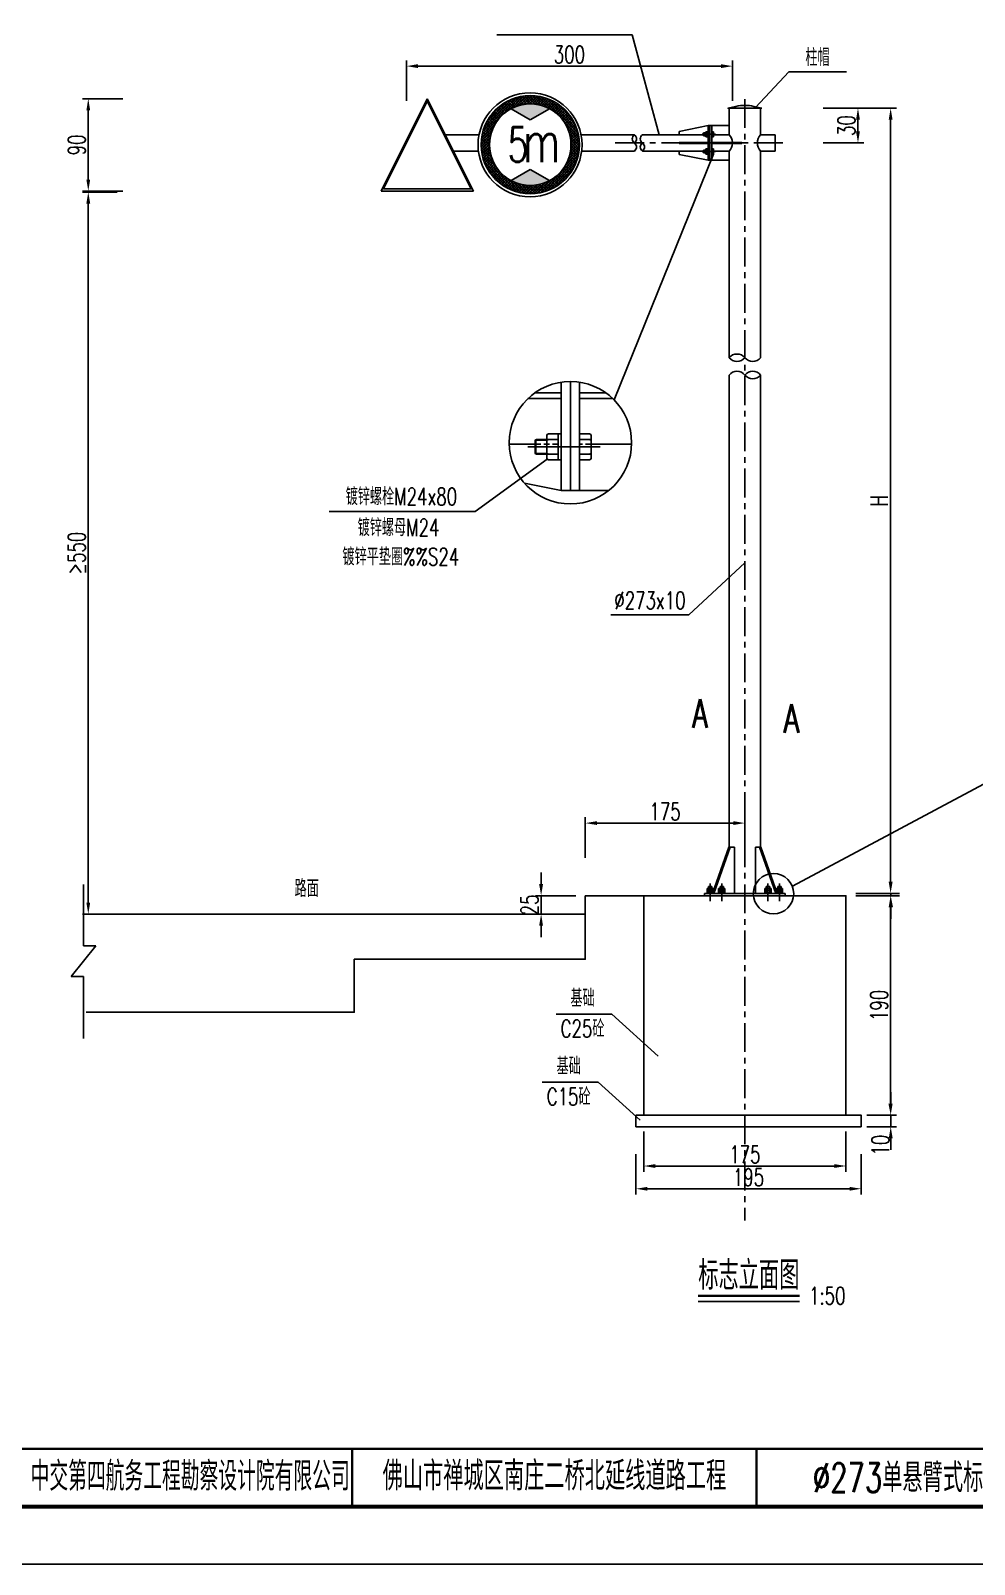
# Model space of a CAD drawing. Extents: x 4349 to 271026, y -15323 to -8945.
# Drawn here: x 4546.2 to 4709.6, y -9362.9 to -9097.3 of the extents above; entities that cross this region are included whole.
import ezdxf
from ezdxf.enums import TextEntityAlignment as Align

# ---------------------------------------------------------------- set-up
doc = ezdxf.new("R2010")
doc.units = 0
doc.header["$LTSCALE"] = 2
doc.header["$PDMODE"] = 32
doc.header["$PDSIZE"] = 0.3
doc.linetypes.add('CENTERX2', pattern=[4, 2.5, -0.5, 0.5, -0.5])
doc.linetypes.add('HIDDENX2', pattern=[0.75, 0.5, -0.25])
doc.layers.get('0').update_dxf_attribs({"linetype": 'CONTINUOUS'})
doc.layers.get('DEFPOINTS').update_dxf_attribs({"linetype": 'CONTINUOUS'})
for name, color, linetype in [('2', 7, 'CONTINUOUS'), ('J-交通标志', 4, 'CONTINUOUS'), ('中线', 2, 'CENTERX2'), ('内框', 4, 'CONTINUOUS'), ('图框', 7, 'CONTINUOUS'), ('尺寸标注', 4, 'CONTINUOUS'), ('文字', 7, 'CONTINUOUS'), ('文字符号', 7, 'CONTINUOUS'), ('标志', 4, 'CONTINUOUS'), ('结构2', 7, 'CONTINUOUS'), ('结构3', 1, 'CONTINUOUS')]:
    doc.layers.add(name, color=color, linetype=linetype)
doc.styles.get("Standard").update_dxf_attribs({"font": 'simplex1.shx', "width": 0.7, "bigfont": 'hztxt.shx'})
doc.dimstyles.new('1：10', dxfattribs={"dimtxt": 3, "dimasz": 2, "dimexe": 1, "dimexo": 1, "dimgap": 0.5, "dimtad": 1, "dimrnd": 0.0095, "dimdsep": 46, "dimtxsty": 'Standard', "dimcen": 0.09, "dimclrd": 256, "dimclre": 256, "dimadec": 0, "dimazin": 0, "dimtfac": 1, "dimtix": 1, "dimtmove": 2, "dimatfit": 3, "dimfxl": 0, "dimtolj": 1, "dimtzin": 0, "dimarcsym": 0})
doc.dimstyles.new('比例：1：50（mm)', dxfattribs={"dimtxt": 3, "dimasz": 2, "dimexe": 1, "dimexo": 1, "dimgap": 0.5, "dimtad": 1, "dimlfac": 5, "dimrnd": 0.0095, "dimdsep": 46, "dimtxsty": 'Standard', "dimcen": 0.09, "dimclrd": 256, "dimclre": 256, "dimclrt": 256, "dimadec": 0, "dimazin": 0, "dimtfac": 1, "dimtix": 1, "dimtmove": 2, "dimatfit": 3, "dimfxl": 0, "dimtolj": 1, "dimtzin": 0, "dimarcsym": 0})

# ---------------------------------------------------------------- blocks, each defined once
blk = doc.blocks.new('series')
at = {"width": 0.75}
for tag, height, p in [('页码', 4, (-35, -19)), ('图名', 5, (-220, -282)), ('图号', 5, (-20, -282))]:
    blk.add_attdef(tag, text='', height=height, dxfattribs=at).set_placement(p, align=Align.MIDDLE_CENTER)
blk = doc.blocks.new('DIM')
at = {"color": 4}
blk.add_lwpolyline([(-1, -0.1, 0.2, 0, 0), (0, 0, 0, 0, 0)], format="xyseb", dxfattribs=at)
blk = doc.blocks.new('*D19')
at = {"layer": 'DEFPOINTS', "color": 0, "linetype": 'Continuous'}
for p in [(4562.22, -9125.26), (4556.22, -9250.29), (4562.22, -9250.29)]:
    blk.add_point(p, dxfattribs=at)
at = {"layer": '尺寸标注', "linetype": 'Continuous', "lineweight": -2}
for p, q in [((4561.22, -9125.26), (4555.22, -9125.26)), ((4556.22, -9127.26), (4556.22, -9248.29)), ((4561.22, -9250.29), (4555.22, -9250.29))]:
    blk.add_line(p, q, dxfattribs=at)
at = {"layer": '尺寸标注', "linetype": 'Continuous'}
for points in [[(4555.89, -9127.26), (4556.55, -9127.26), (4556.22, -9125.26)], [(4555.89, -9248.29), (4556.55, -9248.29), (4556.22, -9250.29)]]:
    blk.add_solid(points, dxfattribs=at)
at = {"layer": '尺寸标注', "linetype": 'Continuous', "insert": (4554.22, -9187.78), "char_height": 3, "attachment_point": 5, "rotation": 90}
blk.add_mtext('\\A1;≥550', dxfattribs=at)
blk = doc.blocks.new('*D20')
at = {"layer": 'DEFPOINTS', "color": 0, "linetype": 'Continuous'}
for p in [(4672.63, -9110.75), (4676.45, -9116.75), (4689.48, -9116.75)]:
    blk.add_point(p, dxfattribs=at)
at = {"layer": '尺寸标注', "linetype": 'Continuous', "lineweight": -2}
for p, q in [((4683.48, -9110.75), (4690.48, -9110.75)), ((4689.48, -9112.75), (4689.48, -9114.75)), ((4683.48, -9116.75), (4690.48, -9116.75))]:
    blk.add_line(p, q, dxfattribs=at)
at = {"layer": '尺寸标注', "linetype": 'Continuous'}
for points in [[(4689.14, -9112.75), (4689.81, -9112.75), (4689.48, -9110.75)], [(4689.14, -9114.75), (4689.81, -9114.75), (4689.48, -9116.75)]]:
    blk.add_solid(points, dxfattribs=at)
at = {"layer": '尺寸标注', "linetype": 'Continuous', "insert": (4687.48, -9113.75), "char_height": 3, "attachment_point": 5, "rotation": 90}
blk.add_mtext('\\A1;30', dxfattribs=at)
blk = doc.blocks.new('*D21')
at = {"layer": 'DEFPOINTS', "color": 0, "linetype": 'Continuous'}
for p in [(4672.83, -9110.75), (4676.9, -9246.7), (4695.13, -9246.7)]:
    blk.add_point(p, dxfattribs=at)
at = {"layer": '尺寸标注', "linetype": 'Continuous', "lineweight": -2}
for p, q in [((4689.13, -9110.75), (4696.13, -9110.75)), ((4695.13, -9112.75), (4695.13, -9244.7)), ((4689.13, -9246.7), (4696.13, -9246.7))]:
    blk.add_line(p, q, dxfattribs=at)
at = {"layer": '尺寸标注', "linetype": 'Continuous'}
for points in [[(4694.8, -9112.75), (4695.47, -9112.75), (4695.13, -9110.75)], [(4694.8, -9244.7), (4695.47, -9244.7), (4695.13, -9246.7)]]:
    blk.add_solid(points, dxfattribs=at)
at = {"layer": '尺寸标注', "linetype": 'Continuous', "insert": (4693.13, -9178.73), "char_height": 3, "attachment_point": 5, "rotation": 90}
blk.add_mtext('\\A1;H', dxfattribs=at)
blk = doc.blocks.new('*D22')
at = {"layer": 'DEFPOINTS', "color": 0, "linetype": 'Continuous'}
for p in [(4687.4, -9247.1), (4695.13, -9247.1), (4690.03, -9285.1)]:
    blk.add_point(p, dxfattribs=at)
at = {"layer": '尺寸标注', "linetype": 'Continuous', "lineweight": -2}
for p, q in [((4689.13, -9247.1), (4696.13, -9247.1)), ((4695.13, -9283.1), (4695.13, -9249.1)), ((4691.03, -9285.1), (4696.13, -9285.1))]:
    blk.add_line(p, q, dxfattribs=at)
at = {"layer": '尺寸标注', "linetype": 'Continuous'}
for points in [[(4694.8, -9249.1), (4695.47, -9249.1), (4695.13, -9247.1)], [(4694.8, -9283.1), (4695.47, -9283.1), (4695.13, -9285.1)]]:
    blk.add_solid(points, dxfattribs=at)
at = {"layer": '尺寸标注', "linetype": 'Continuous', "insert": (4693.13, -9266.1), "char_height": 3, "attachment_point": 5, "rotation": 90}
blk.add_mtext('\\A1;190', dxfattribs=at)
blk = doc.blocks.new('*D23')
at = {"layer": 'DEFPOINTS', "color": 0, "linetype": 'Continuous'}
for p in [(4690.03, -9285.1), (4690.03, -9287.1), (4695.15, -9287.1)]:
    blk.add_point(p, dxfattribs=at)
at = {"layer": '尺寸标注', "linetype": 'Continuous', "lineweight": -2}
for p, q in [((4695.15, -9283.1), (4695.15, -9281.1)), ((4691.03, -9285.1), (4696.15, -9285.1)), ((4695.15, -9285.1), (4695.15, -9287.1)), ((4691.03, -9287.1), (4696.15, -9287.1)), ((4695.15, -9289.1), (4695.15, -9291.1))]:
    blk.add_line(p, q, dxfattribs=at)
at = {"layer": '尺寸标注', "linetype": 'Continuous'}
for points in [[(4694.81, -9283.1), (4695.48, -9283.1), (4695.15, -9285.1)], [(4694.81, -9289.1), (4695.48, -9289.1), (4695.15, -9287.1)]]:
    blk.add_solid(points, dxfattribs=at)
at = {"layer": '尺寸标注', "linetype": 'Continuous', "insert": (4693.37, -9290.3), "char_height": 3, "attachment_point": 5, "rotation": 90}
blk.add_mtext('\\A1;10', dxfattribs=at)
blk = doc.blocks.new('*D24')
at = {"layer": 'DEFPOINTS', "color": 0, "linetype": 'Continuous'}
for p in [(4652.4, -9285.1), (4687.4, -9285.1), (4687.4, -9293.91)]:
    blk.add_point(p, dxfattribs=at)
at = {"layer": '尺寸标注', "linetype": 'Continuous', "lineweight": -2}
for p, q in [((4652.4, -9287.91), (4652.4, -9294.91)), ((4687.4, -9287.91), (4687.4, -9294.91)), ((4654.4, -9293.91), (4685.4, -9293.91))]:
    blk.add_line(p, q, dxfattribs=at)
at = {"layer": '尺寸标注', "linetype": 'Continuous'}
for points in [[(4654.4, -9293.58), (4654.4, -9294.24), (4652.4, -9293.91)], [(4685.4, -9293.58), (4685.4, -9294.24), (4687.4, -9293.91)]]:
    blk.add_solid(points, dxfattribs=at)
at = {"layer": '尺寸标注', "linetype": 'Continuous', "insert": (4669.9, -9291.91), "char_height": 3, "attachment_point": 5}
blk.add_mtext('\\A1;175', dxfattribs=at)
blk = doc.blocks.new('*D25')
at = {"layer": 'DEFPOINTS', "color": 0, "linetype": 'Continuous'}
for p in [(4651.03, -9287.1), (4690.03, -9287.1), (4690.03, -9297.85)]:
    blk.add_point(p, dxfattribs=at)
at = {"layer": '尺寸标注', "linetype": 'Continuous', "lineweight": -2}
for p, q in [((4651.03, -9291.85), (4651.03, -9298.85)), ((4690.03, -9291.85), (4690.03, -9298.85)), ((4653.03, -9297.85), (4688.03, -9297.85))]:
    blk.add_line(p, q, dxfattribs=at)
at = {"layer": '尺寸标注', "linetype": 'Continuous'}
for points in [[(4653.03, -9297.52), (4653.03, -9298.18), (4651.03, -9297.85)], [(4688.03, -9297.52), (4688.03, -9298.18), (4690.03, -9297.85)]]:
    blk.add_solid(points, dxfattribs=at)
at = {"layer": '尺寸标注', "linetype": 'Continuous', "insert": (4670.53, -9295.85), "char_height": 3, "attachment_point": 5}
blk.add_mtext('\\A1;195', dxfattribs=at)
blk = doc.blocks.new('*D17')
at = {"layer": 'DEFPOINTS', "color": 0, "linetype": 'Continuous'}
for p in [(4556.22, -9109.11), (4606.92, -9109.11), (4606.92, -9125.11)]:
    blk.add_point(p, dxfattribs=at)
at = {"layer": '尺寸标注', "linetype": 'Continuous', "lineweight": -2}
for p, q in [((4562.22, -9109.11), (4555.22, -9109.11)), ((4556.22, -9123.11), (4556.22, -9111.11)), ((4562.22, -9125.11), (4555.22, -9125.11))]:
    blk.add_line(p, q, dxfattribs=at)
at = {"layer": '尺寸标注', "linetype": 'Continuous'}
for points in [[(4555.89, -9111.11), (4556.55, -9111.11), (4556.22, -9109.11)], [(4555.89, -9123.11), (4556.55, -9123.11), (4556.22, -9125.11)]]:
    blk.add_solid(points, dxfattribs=at)
at = {"layer": '尺寸标注', "linetype": 'Continuous', "insert": (4554.22, -9117.11), "char_height": 3, "attachment_point": 5, "rotation": 90}
blk.add_mtext('\\A1;90', dxfattribs=at)
blk = doc.blocks.new('*D18')
at = {"layer": 'DEFPOINTS', "color": 0, "linetype": 'Continuous'}
for p in [(4667.74, -9103.46), (4611.3, -9116.75), (4667.74, -9116.75)]:
    blk.add_point(p, dxfattribs=at)
at = {"layer": '尺寸标注', "linetype": 'Continuous', "lineweight": -2}
for p, q in [((4611.3, -9109.46), (4611.3, -9102.46)), ((4613.3, -9103.46), (4665.74, -9103.46)), ((4667.74, -9109.46), (4667.74, -9102.46))]:
    blk.add_line(p, q, dxfattribs=at)
at = {"layer": '尺寸标注', "linetype": 'Continuous'}
for points in [[(4613.3, -9103.12), (4613.3, -9103.79), (4611.3, -9103.46)], [(4665.74, -9103.12), (4665.74, -9103.79), (4667.74, -9103.46)]]:
    blk.add_solid(points, dxfattribs=at)
at = {"layer": '尺寸标注', "linetype": 'Continuous', "insert": (4639.52, -9101.46), "char_height": 3, "attachment_point": 5}
blk.add_mtext('\\A1;300', dxfattribs=at)
blk = doc.blocks.new('*D29')
at = {"layer": 'DEFPOINTS', "color": 0, "linetype": 'Continuous'}
for p in [(4669.9, -9234.53), (4669.9, -9246.7), (4642.27, -9247.1)]:
    blk.add_point(p, dxfattribs=at)
at = {"layer": '尺寸标注', "linetype": 'Continuous', "lineweight": -2}
for p, q in [((4642.27, -9240.53), (4642.27, -9233.53)), ((4669.9, -9240.53), (4669.9, -9233.53)), ((4644.27, -9234.53), (4667.9, -9234.53))]:
    blk.add_line(p, q, dxfattribs=at)
at = {"layer": '尺寸标注', "linetype": 'Continuous'}
for points in [[(4644.27, -9234.2), (4644.27, -9234.86), (4642.27, -9234.53)], [(4667.9, -9234.2), (4667.9, -9234.86), (4669.9, -9234.53)]]:
    blk.add_solid(points, dxfattribs=at)
at = {"layer": '尺寸标注', "color": 0, "linetype": 'Continuous', "insert": (4656.08, -9232.53), "char_height": 3, "attachment_point": 5}
blk.add_mtext('\\A1;175', dxfattribs=at)
blk = doc.blocks.new('*D28')
at = {"layer": 'DEFPOINTS', "color": 0, "linetype": 'Continuous'}
for p in [(4642.27, -9247.1), (4634.62, -9250.29), (4642.27, -9250.29)]:
    blk.add_point(p, dxfattribs=at)
at = {"layer": '尺寸标注', "linetype": 'Continuous', "lineweight": -2}
for p, q in [((4634.62, -9245.1), (4634.62, -9243.1)), ((4640.62, -9247.1), (4633.62, -9247.1)), ((4634.62, -9247.1), (4634.62, -9250.29)), ((4640.62, -9250.29), (4633.62, -9250.29)), ((4634.62, -9252.29), (4634.62, -9254.29))]:
    blk.add_line(p, q, dxfattribs=at)
at = {"layer": '尺寸标注', "linetype": 'Continuous'}
for points in [[(4634.28, -9245.1), (4634.95, -9245.1), (4634.62, -9247.1)], [(4634.28, -9252.29), (4634.95, -9252.29), (4634.62, -9250.29)]]:
    blk.add_solid(points, dxfattribs=at)
at = {"layer": '尺寸标注', "color": 0, "linetype": 'Continuous', "insert": (4632.62, -9248.7), "char_height": 3, "attachment_point": 5, "rotation": 90}
blk.add_mtext('\\A1;25', dxfattribs=at)
blk = doc.blocks.new('12345')
at = {"layer": '图框'}
blk.add_lwpolyline([(4926.93, -9362.88), (4926.93, -9065.88), (4506.93, -9065.88), (4506.93, -9362.88)], close=True, dxfattribs=at)

msp = doc.modelspace()

# ---------------------------------------------------------------- hatches: boundary and pattern name
at = {"layer": '2'}
h = msp.add_hatch(dxfattribs=at)
h.set_pattern_fill('SACNCR', color=1, scale=0.142458, angle=90, style=0)
h.set_pattern_definition([(135, (2399.04358, -9655.61033), (-0.239871077, -0.239871077), []), (135, (2399.04358, -9655.37046), (-0.239871077, -0.239871077), [0, -0.33922893])])
h.paths.add_polyline_path([(4624.23399, -9117.05796, 1), (4641.25708, -9117.05796, 1)])
h.paths.add_polyline_path([(4639.79186, -9117.05796, -1), (4625.69921, -9117.05796, -1)], flags=16)
h = msp.add_hatch(color=256, dxfattribs=at)
h.paths.add_polyline_path([(4636.07679, -9110.84882, 0.251311674), (4629.41428, -9110.84882), (4632.74554, -9112.77617)])
h.paths.add_polyline_path([(4632.74554, -9121.33974), (4629.41428, -9123.2671, 0.251311674), (4636.07679, -9123.2671)])

# ---------------------------------------------------------------- linework, layer by layer
for p, q in [((4663.35583, -9246.69965), (4663.35583, -9245.85965)), ((4664.43583, -9246.21965), (4663.35583, -9246.21965)), ((4663.59583, -9246.57965), (4663.59583, -9245.49965)), ((4664.19583, -9246.57965), (4664.19583, -9245.49965)), ((4664.43583, -9246.69965), (4664.43583, -9245.85965)), ((4665.35583, -9246.69965), (4665.35583, -9245.85965)), ((4666.43583, -9246.21965), (4665.35583, -9246.21965)), ((4665.59583, -9246.57965), (4665.59583, -9245.49965)), ((4666.19583, -9246.57965), (4666.19583, -9245.49965)), ((4666.43583, -9246.69965), (4666.43583, -9245.85965)), ((4673.35583, -9246.69965), (4673.35583, -9245.85965)), ((4673.35583, -9246.21965), (4674.43583, -9246.21965)), ((4673.59583, -9246.57965), (4673.59583, -9245.49965)), ((4674.19583, -9246.57965), (4674.19583, -9245.49965)), ((4674.43583, -9246.69965), (4674.43583, -9245.85965)), ((4675.35583, -9246.69965), (4675.35583, -9245.85965)), ((4675.35583, -9246.21965), (4676.43583, -9246.21965)), ((4675.59583, -9246.57965), (4675.59583, -9245.49965)), ((4676.19583, -9246.57965), (4676.19583, -9245.49965)), ((4676.43583, -9246.69965), (4676.43583, -9245.85965))]:
    msp.add_line(p, q)
at = {"layer": 'J-交通标志', "color": 2}
for p, q in [((4606.92009, -9125.10752), (4614.91971, -9109.10827)), ((4614.91971, -9109.10827), (4622.91934, -9125.10752))]:
    msp.add_line(p, q, dxfattribs=at)
at = {"layer": 'J-交通标志'}
msp.add_lwpolyline([(4607.32842, -9124.29085), (4607.32842, -9124.69919), (4622.511, -9124.69919), (4622.511, -9124.29085)], dxfattribs=at)
at = {"layer": 'J-交通标志', "color": 2}
msp.add_lwpolyline([(4606.92009, -9125.10752), (4622.91934, -9125.10752)], dxfattribs=at)
msp.add_circle((4632.70098, -9117.08054), 8.99995, dxfattribs=at)
at = {"layer": '中线'}
for p, q in [((4669.89583, -9109.15273), (4669.89583, -9303.33537)), ((4676.44583, -9116.7531), (4647.16583, -9116.7531)), ((4662.47817, -9115.26534), (4664.81461, -9115.26534)), ((4662.47817, -9118.24087), (4664.81461, -9118.24087)), ((4663.89583, -9248.04862), (4663.89583, -9245.00041)), ((4665.89583, -9248.04862), (4665.89583, -9245.00041)), ((4673.89583, -9248.04862), (4673.89583, -9245.00041)), ((4675.89583, -9248.04862), (4675.89583, -9245.00041))]:
    msp.add_line(p, q, dxfattribs=at)
at = {"layer": '内框'}
for p, q in [((4629.41428, -9110.84882), (4632.74554, -9112.77617)), ((4636.07679, -9110.84882), (4632.74554, -9112.77617)), ((4629.41428, -9123.2671), (4632.74554, -9121.33974)), ((4636.07679, -9123.2671), (4632.74554, -9121.33974))]:
    msp.add_line(p, q, dxfattribs=at)
for radius in [8.51155, 7.04632]:
    msp.add_circle((4632.74554, -9117.05796), radius, dxfattribs=at)
at = {"layer": '图框'}
for points, const_width in [([(4916.92857, -9075.88068), (4536.92857, -9075.88068), (4536.92858, -9352.88068), (4916.92858, -9352.88068), (4916.92857, -9075.88068)], 0.7), ([(4536.92858, -9342.88068), (4916.92858, -9342.88068)], 0.4), ([(4601.92858, -9342.88068), (4601.92858, -9352.88068)], 0.4), ([(4671.92858, -9352.88068), (4671.92858, -9342.88068)], 0.4)]:
    msp.add_lwpolyline(points, dxfattribs=dict(at, const_width=const_width))
at = {"layer": '尺寸标注', "linetype": 'Continuous'}
for p, q in [((4607.32842, -9124.69919), (4614.91971, -9109.51661)), ((4614.91971, -9109.51661), (4622.511, -9124.69919)), ((4556.21912, -9125.25921), (4561.16568, -9125.25921)), ((4642.27077, -9250.29299), (4642.27077, -9247.09965)), ((4642.27077, -9247.09965), (4662.52088, -9247.09965))]:
    msp.add_line(p, q, dxfattribs=at)
at = {"layer": '尺寸标注'}
for p, q in [((4693.62108, -9246.69965), (4696.6476, -9246.69965)), ((4695.1476, -9247.09965), (4695.1476, -9246.69965)), ((4696.12108, -9246.69965), (4696.6476, -9246.69965)), ((4693.62108, -9247.09965), (4696.6476, -9247.09965)), ((4695.1476, -9249.09965), (4695.1476, -9251.09965)), ((4644.4879, -9279.37668), (4651.77782, -9285.97738)), ((4695.1476, -9283.09965), (4695.1476, -9281.09965))]:
    msp.add_line(p, q, dxfattribs=at)
msp.add_circle((4674.85766, -9246.75289), 3.5, dxfattribs=at)
at = {"layer": '尺寸标注', "linetype": 'ByBlock'}
for centre, start, end in [((4668.53083, -9155.06959), 39.372349, 140.627651), ((4668.53083, -9152.82935), 219.372349, 320.627651), ((4671.26083, -9152.82935), 219.372349, 320.627651), ((4668.53083, -9158.06959), 39.372349, 140.627651), ((4671.26083, -9158.06959), 39.372349, 140.627651), ((4671.26083, -9155.82935), 219.372349, 320.627651)]:
    msp.add_arc(centre, 1.76576, start, end, dxfattribs=at)
at = {"layer": '文字'}
for p, q in [((4644.4879, -9279.37668), (4634.82418, -9279.37668)), ((4661.78809, -9317.37201), (4679.37182, -9317.37201))]:
    msp.add_line(p, q, dxfattribs=at)
for points in [[(4659.72719, -9216.38382, 0, 0.7, 0), (4659.72719, -9214.38382, 0, 0, 0), (4659.72719, -9211.88382, 0, 0, 0), (4664.52401, -9211.88382, 0, 0, 0)], [(4680.46629, -9216.38382, 0, 0.7, 0), (4680.46629, -9214.38382, 0, 0, 0), (4680.46629, -9211.88382, 0, 0, 0), (4675.66947, -9211.88382, 0, 0, 0)]]:
    msp.add_lwpolyline(points, format="xyseb", dxfattribs=at)
at = {"layer": '文字', "const_width": 0.4}
msp.add_lwpolyline([(4661.78809, -9316.37201), (4679.37182, -9316.37201)], dxfattribs=at)
at = {"layer": '文字符号'}
for p, q in [((4650.39624, -9098.03445), (4626.97308, -9098.03445)), ((4650.39624, -9098.03445), (4655.04099, -9115.3531)), ((4677.52857, -9104.43459), (4671.72121, -9110.62288)), ((4687.48435, -9104.43459), (4677.52857, -9104.43459)), ((4623.18293, -9180.54916), (4635.68228, -9171.539)), ((4623.18293, -9180.54916), (4597.91192, -9180.54916)), ((4660.1666, -9198.45786), (4669.89583, -9189.45931)), ((4660.1666, -9198.45786), (4646.66938, -9198.45786)), ((4678.11598, -9245.47487), (4715.76415, -9225.3398)), ((4646.89124, -9267.6148), (4637.22753, -9267.6148)), ((4646.89124, -9267.6148), (4654.89169, -9274.90115))]:
    msp.add_line(p, q, dxfattribs=at)
at = {"layer": '结构2'}
for p, q in [((4663.42583, -9115.01534), (4662.72583, -9115.01534)), ((4662.72583, -9115.01534), (4662.72583, -9115.51534)), ((4663.42583, -9115.51534), (4662.72583, -9115.51534)), ((4663.52583, -9114.81534), (4663.12583, -9114.81534)), ((4663.12583, -9115.71534), (4663.12583, -9114.81534)), ((4663.52583, -9115.71534), (4663.12583, -9115.71534)), ((4663.42583, -9115.71534), (4663.42583, -9114.81534)), ((4663.52583, -9114.81534), (4663.52583, -9115.71534)), ((4663.52583, -9116.8531), (4663.52583, -9116.6531)), ((4664.16583, -9115.71534), (4664.16583, -9114.81534)), ((4664.46583, -9114.81534), (4664.16583, -9114.81534)), ((4664.16583, -9115.01534), (4664.46583, -9115.01534)), ((4664.16583, -9115.51534), (4664.46583, -9115.51534)), ((4664.46583, -9115.71534), (4664.16583, -9115.71534)), ((4664.46583, -9114.81534), (4664.46583, -9115.71534)), ((4647.24148, -9161.22723), (4664.46583, -9118.69087)), ((4662.72583, -9118.49087), (4662.72583, -9117.99087)), ((4663.42583, -9117.99087), (4662.72583, -9117.99087)), ((4663.42583, -9118.49087), (4662.72583, -9118.49087)), ((4663.12583, -9117.79087), (4663.12583, -9118.69087)), ((4663.52583, -9117.79087), (4663.12583, -9117.79087)), ((4663.52583, -9118.69087), (4663.12583, -9118.69087)), ((4663.42583, -9117.79087), (4663.42583, -9118.69087)), ((4663.52583, -9118.69087), (4663.52583, -9117.79087)), ((4664.46583, -9117.79087), (4664.16583, -9117.79087)), ((4664.16583, -9117.79087), (4664.16583, -9118.69087)), ((4664.16583, -9117.99087), (4664.46583, -9117.99087)), ((4664.16583, -9118.49087), (4664.46583, -9118.49087)), ((4664.46583, -9118.69087), (4664.16583, -9118.69087)), ((4664.46583, -9118.69087), (4664.46583, -9117.79087)), ((4638.09441, -9158.19187), (4638.09441, -9176.93803)), ((4639.69441, -9158.07041), (4639.69441, -9176.93803)), ((4639.69441, -9158.07041), (4639.69441, -9176.93803)), ((4641.29441, -9158.19187), (4641.29441, -9176.93803)), ((4632.33872, -9161.03803), (4638.09441, -9161.03803)), ((4633.54286, -9160.03803), (4638.09441, -9160.03803)), ((4638.09441, -9161.03803), (4638.09441, -9160.03803)), ((4638.09441, -9161.03803), (4638.09441, -9160.03803)), ((4641.29441, -9160.03803), (4645.84596, -9160.03803)), ((4641.29441, -9161.03803), (4647.05009, -9161.03803)), ((4633.59615, -9168.93803), (4629.0979, -9168.93803)), ((4632.34232, -9169.37687), (4644.86375, -9169.37687)), ((4650.29092, -9168.93803), (4643.29441, -9168.93803)), ((4631.73015, -9175.66518), (4638.09441, -9176.93803)), ((4639.69441, -9176.93803), (4638.09441, -9176.93803)), ((4646.32784, -9176.93803), (4639.69441, -9176.93803)), ((4555.38343, -9255.79325), (4555.38343, -9245.13893)), ((4664.43583, -9245.85965), (4663.35583, -9245.85965)), ((4664.43583, -9246.57965), (4663.35583, -9246.57965)), ((4663.59583, -9245.49965), (4664.19583, -9245.49965)), ((4666.43583, -9245.85965), (4665.35583, -9245.85965)), ((4666.43583, -9246.57965), (4665.35583, -9246.57965)), ((4665.59583, -9245.49965), (4666.19583, -9245.49965)), ((4673.35583, -9245.85965), (4674.43583, -9245.85965)), ((4673.35583, -9246.57965), (4674.43583, -9246.57965)), ((4674.19583, -9245.49965), (4673.59583, -9245.49965)), ((4675.35583, -9245.85965), (4676.43583, -9245.85965)), ((4675.35583, -9246.57965), (4676.43583, -9246.57965)), ((4676.19583, -9245.49965), (4675.59583, -9245.49965)), ((4557.51918, -9255.79325), (4553.24768, -9261.11211)), ((4557.51918, -9255.79325), (4555.38343, -9255.79325)), ((4553.24768, -9261.11211), (4555.38343, -9261.11211)), ((4555.38343, -9271.8232), (4555.38343, -9261.11211))]:
    msp.add_line(p, q, dxfattribs=at)
at = {"layer": '结构2', "linetype": 'HIDDENX2'}
for p, q in [((4633.59615, -9168.93803), (4638.09441, -9168.93803)), ((4643.29441, -9168.93803), (4641.29441, -9168.93803))]:
    msp.add_line(p, q, dxfattribs=at)
at = {"layer": '结构2'}
for points in [[(4652.39583, -9247.09965), (4687.39583, -9247.09965), (4687.39583, -9285.09965), (4652.39583, -9285.09965)], [(4651.03069, -9285.09965), (4690.03069, -9285.09965), (4690.03069, -9287.09965), (4651.03069, -9287.09965)]]:
    msp.add_lwpolyline(points, close=True, dxfattribs=at)
msp.add_circle((4639.69441, -9168.67031), 10.59989, dxfattribs=at)
for centre, start, end in [((4651.2359, -9116.0531), 124.1039905, 235.8960095), ((4650.28789, -9116.0531), 304.1039905, 55.8960095), ((4650.28789, -9117.4531), 304.1039905, 55.8960095), ((4652.63368, -9116.0531), 124.1039905, 235.8960095), ((4652.63368, -9117.4531), 124.1039905, 235.8960095), ((4651.68567, -9117.4531), 304.1039905, 55.8960095)]:
    msp.add_arc(centre, 0.84539, start, end, dxfattribs=at)
at = {"layer": '结构3'}
for p, q in [((4667.16583, -9110.7531), (4667.16583, -9115.3531)), ((4672.62583, -9110.7531), (4672.62583, -9115.3531)), ((4663.52583, -9113.7531), (4658.52583, -9114.7531)), ((4663.52583, -9113.7531), (4663.52583, -9119.7531)), ((4667.16583, -9113.7531), (4663.52583, -9113.7531)), ((4663.84583, -9113.7531), (4663.84583, -9119.7531)), ((4664.16583, -9113.7531), (4664.16583, -9119.7531)), ((4623.86836, -9115.3531), (4618.04213, -9115.3531)), ((4650.76189, -9115.3531), (4641.53359, -9115.3531)), ((4663.52583, -9115.3531), (4652.15968, -9115.3531)), ((4658.52583, -9114.7531), (4658.52583, -9115.3531)), ((4658.52583, -9116.6531), (4658.52583, -9116.8531)), ((4658.52583, -9116.6531), (4663.52583, -9116.6531)), ((4667.16583, -9115.3531), (4664.16583, -9115.3531)), ((4664.16583, -9116.6531), (4669.36583, -9116.6531)), ((4669.36583, -9116.8531), (4669.36583, -9116.6531)), ((4675.12583, -9115.3531), (4672.62583, -9115.3531)), ((4675.12583, -9115.3531), (4675.12583, -9118.1531)), ((4623.76516, -9118.1531), (4619.44213, -9118.1531)), ((4650.76189, -9118.1531), (4641.63679, -9118.1531)), ((4663.52583, -9118.1531), (4652.15968, -9118.1531)), ((4658.52583, -9116.8531), (4663.52583, -9116.8531)), ((4658.52583, -9118.7531), (4658.52583, -9118.1531)), ((4663.52583, -9119.7531), (4658.52583, -9118.7531)), ((4664.16583, -9116.8531), (4669.36583, -9116.8531)), ((4667.16583, -9118.1531), (4664.16583, -9118.1531)), ((4667.16583, -9118.1531), (4667.16583, -9153.94947)), ((4675.12583, -9118.1531), (4672.62583, -9118.1531)), ((4672.62583, -9118.1531), (4672.62583, -9153.94947)), ((4667.16583, -9119.7531), (4663.52583, -9119.7531)), ((4667.16583, -9156.94947), (4667.16583, -9238.69965)), ((4672.62583, -9156.94947), (4672.62583, -9238.69965)), ((4638.09441, -9167.12687), (4635.89441, -9167.12687)), ((4637.59441, -9171.62687), (4637.59441, -9167.12687)), ((4638.09441, -9167.12687), (4638.09441, -9171.62687)), ((4641.29441, -9167.12687), (4641.29441, -9171.62687)), ((4641.29441, -9167.12687), (4642.99441, -9167.12687)), ((4633.59441, -9168.32687), (4633.59441, -9170.42687)), ((4635.59441, -9168.22687), (4633.6212, -9168.22687)), ((4633.69441, -9168.15366), (4633.69441, -9170.60007)), ((4637.59441, -9168.12687), (4633.79441, -9168.12687)), ((4635.59441, -9171.32687), (4635.59441, -9167.42687)), ((4637.59441, -9168.12687), (4636.39441, -9168.12687)), ((4641.29441, -9168.12687), (4642.99441, -9168.12687)), ((4643.29441, -9167.42687), (4643.29441, -9171.32687)), ((4635.59441, -9170.52687), (4633.6212, -9170.52687)), ((4637.59441, -9170.62687), (4633.79441, -9170.62687)), ((4638.09441, -9171.62687), (4635.89441, -9171.62687)), ((4637.59441, -9170.62687), (4636.39441, -9170.62687)), ((4641.29441, -9170.62687), (4642.99441, -9170.62687)), ((4641.29441, -9171.62687), (4642.99441, -9171.62687)), ((4667.14571, -9238.69965), (4664.31728, -9246.69965)), ((4664.54356, -9246.69965), (4667.37199, -9238.69965)), ((4667.14571, -9238.69965), (4668.08188, -9238.69965)), ((4668.08188, -9246.69965), (4668.08188, -9238.69965)), ((4671.70977, -9246.69965), (4671.70977, -9238.69965)), ((4672.64594, -9238.69965), (4671.70977, -9238.69965)), ((4675.24809, -9246.69965), (4672.41966, -9238.69965)), ((4672.64594, -9238.69965), (4675.47437, -9246.69965)), ((4662.89583, -9247.09965), (4662.89583, -9246.69965)), ((4676.89583, -9246.69965), (4662.89583, -9246.69965)), ((4676.89583, -9247.09965), (4676.89583, -9246.69965)), ((4676.89583, -9247.09965), (4662.89583, -9247.09965)), ((4676.89583, -9247.09965), (4662.89583, -9247.09965)), ((4642.27077, -9250.29299), (4555.88331, -9250.29299))]:
    msp.add_line(p, q, dxfattribs=at)
msp.add_lwpolyline([(4672.83416, -9110.7531), (4671.446, -9110.42925, 0.114748011), (4668.34565, -9110.42925), (4666.95749, -9110.7531)], format="xyb", close=True, dxfattribs=at)
msp.add_lwpolyline([(4642.27077, -9250.29299), (4642.27077, -9258.09299), (4602.27077, -9258.09299), (4602.27077, -9267.29299), (4555.88331, -9267.29299)], dxfattribs=at)
for centre, radius, start, end in [((4665.72554, -9116.7531), 2.00858, 2.8537244, 44.1874569), ((4674.06611, -9116.7531), 2.00858, 135.8125431, 224.1874569), ((4665.72554, -9116.7531), 2.00858, 315.8125431, 357.1462756), ((4635.89441, -9167.42687), 0.3, 90, 180), ((4642.99441, -9167.42687), 0.3, 0, 90), ((4633.79441, -9168.32687), 0.2, 90, 180), ((4635.89441, -9167.82687), 0.3, 180, 270), ((4635.89441, -9168.42687), 0.3, 90, 180), ((4642.99441, -9167.82687), 0.3, 270, 0), ((4642.99441, -9168.42687), 0.3, 0, 90), ((4633.79441, -9170.42687), 0.2, 180, 270), ((4635.89441, -9170.32687), 0.3, 180, 270), ((4635.89441, -9170.92687), 0.3, 90, 180), ((4635.89441, -9171.32687), 0.3, 180, 270), ((4642.99441, -9170.32687), 0.3, 270, 0), ((4642.99441, -9170.92687), 0.3, 0, 90), ((4642.99441, -9171.32687), 0.3, 270, 0)]:
    msp.add_arc(centre, radius, start, end, dxfattribs=at)

# ---------------------------------------------------------------- block references
at = {"layer": '图框', "linetype": 'Continuous'}
msp.add_blockref('12345', (0, 0), dxfattribs=at)
at = {"layer": '图框'}
ref = msp.add_blockref('series', (4926.92858, -9065.88068), dxfattribs=at)
ref.add_attrib('图名', '%%C273单悬臂式标志一般构造图', dxfattribs={"layer": '0', "height": 5, "width": 0.7}).set_placement((4706.92858, -9347.88068), align=Align.MIDDLE_CENTER)
at = {"layer": '尺寸标注', "xscale": 2, "yscale": 2, "zscale": 2}
for p, rotation in [((4695.1476, -9247.09965), 90), ((4695.1476, -9247.09965), 90), ((4695.1476, -9285.09965), 270), ((4695.1476, -9285.09965), 270)]:
    msp.add_blockref('DIM', p, dxfattribs=dict(at, rotation=rotation))

# ---------------------------------------------------------------- texts
at = {"layer": '图框'}
for s, width, p in [('中交第四航务工程勘察设计院有限公司', 0.65, (4573.85942, -9347.63224)), ('佛山市禅城区南庄二桥北延线道路工程', 0.7, (4636.92858, -9347.56598))]:
    msp.add_text(s, height=5, dxfattribs=dict(at, width=width)).set_placement(p, align=Align.MIDDLE_CENTER)
at = {"layer": '文字', "width": 0.7}
for s, height, p in [('柱帽', 3, (4682.47351, -9101.93459)), ('镀锌螺栓M24x80', 3, (4610.4285, -9177.98379)), ('镀锌螺母M24', 3, (4609.93614, -9183.3518)), ('镀锌平垫圈%%S24', 3, (4610.32698, -9188.41666)), ('%%C273x10', 3, (4653.46474, -9195.97016)), ('A', 5, (4662.13334, -9215.55645)), ('A', 5, (4677.96928, -9216.4232)), ('路面', 3, (4594.04448, -9245.85505)), ('基础', 3, (4641.79386, -9264.8367)), ('C25砼', 3, (4641.79386, -9270.1205)), ('基础', 3, (4639.39052, -9276.59858)), ('C15砼', 3, (4639.39052, -9281.88238)), ('标志立面图', 5, (4670.58376, -9312.84989)), ('1:50', 3, (4684.16183, -9316.37453))]:
    msp.add_text(s, height=height, dxfattribs=at).set_placement(p, align=Align.MIDDLE_CENTER)
at = {"layer": '标志', "color": 7, "linetype": 'Continuous', "width": 0.7}
for s, height, p in [('5', 6, (4630.6292, -9117.03763)), ('m', 7.29, (4634.71748, -9116.46693))]:
    msp.add_text(s, height=height, dxfattribs=at).set_placement(p, align=Align.MIDDLE_CENTER)

# ---------------------------------------------------------------- dimensions: what is measured, and where the dimension line sits
at = {"layer": '尺寸标注', "linetype": 'Continuous'}
for base, p1, p2, text, dimstyle, picture, middle in [((4667.74157, -9103.45622), (4611.30146, -9116.7531), (4667.74157, -9116.7531), '300', '比例：1：50（mm)', '*D18', (4639.52152, -9101.45622)), ((4669.89583, -9234.53038), (4642.27077, -9247.09965), (4669.89583, -9246.69965), '175', '1：10', '*D29', (4656.0833, -9232.53038))]:
    dim = msp.add_linear_dim(base=base, p1=p1, p2=p2, text=text, dimstyle=dimstyle, dxfattribs=at)
    dim.commit()
    dim.dimension.update_dxf_attribs({"geometry": picture, "text_midpoint": middle})
for base, p1, p2, text, dimstyle, picture, middle in [((4556.21912, -9109.10827), (4606.92009, -9125.10752), (4606.92009, -9109.10827), '90', '比例：1：50（mm)', '*D17', (4554.21912, -9117.1079)), ((4695.13434, -9246.69965), (4672.83416, -9110.7531), (4676.89583, -9246.69965), 'H', '比例：1：50（mm)', '*D21', (4693.13434, -9178.72638)), ((4556.21912, -9250.29299), (4562.21912, -9125.25921), (4562.21912, -9250.29299), '≥550', '比例：1：50（mm)', '*D19', (4554.21912, -9187.7761)), ((4634.61519, -9250.29299), (4642.27077, -9247.09965), (4642.27077, -9250.29299), '25', '1：10', '*D28', (4632.61519, -9248.69632))]:
    dim = msp.add_linear_dim(base=base, p1=p1, p2=p2, angle=90, text=text, dimstyle=dimstyle, dxfattribs=at)
    dim.commit()
    dim.dimension.update_dxf_attribs({"geometry": picture, "text_midpoint": middle})
for base, p1, p2, picture, middle in [((4689.47558, -9116.7531), (4672.62583, -9110.7531), (4676.44583, -9116.7531), '*D20', (4687.47558, -9113.7531)), ((4695.13434, -9247.09965), (4690.03069, -9285.09965), (4687.39583, -9247.09965), '*D22', (4693.13434, -9266.09965))]:
    dim = msp.add_linear_dim(base=base, p1=p1, p2=p2, angle=90, dimstyle='比例：1：50（mm)', dxfattribs=at)
    dim.commit()
    dim.dimension.update_dxf_attribs({"geometry": picture, "text_midpoint": middle})
dim = msp.add_linear_dim(base=(4695.1476, -9287.09965), p1=(4690.03069, -9285.09965), p2=(4690.03069, -9287.09965), angle=90, dimstyle='比例：1：50（mm)', dxfattribs=at)
dim.commit()
dim.dimension.update_dxf_attribs({"geometry": '*D23', "text_midpoint": (4693.37272, -9290.29614), "dimtype": 160})
for base, p1, p2, picture, middle in [((4687.39583, -9293.91108), (4652.39583, -9285.09965), (4687.39583, -9285.09965), '*D24', (4669.89583, -9291.91108)), ((4690.03069, -9297.85119), (4651.03069, -9287.09965), (4690.03069, -9287.09965), '*D25', (4670.53069, -9295.85119))]:
    dim = msp.add_linear_dim(base=base, p1=p1, p2=p2, dimstyle='比例：1：50（mm)', dxfattribs=at)
    dim.commit()
    dim.dimension.update_dxf_attribs({"geometry": picture, "text_midpoint": middle})

doc.saveas('drawing.dxf')
